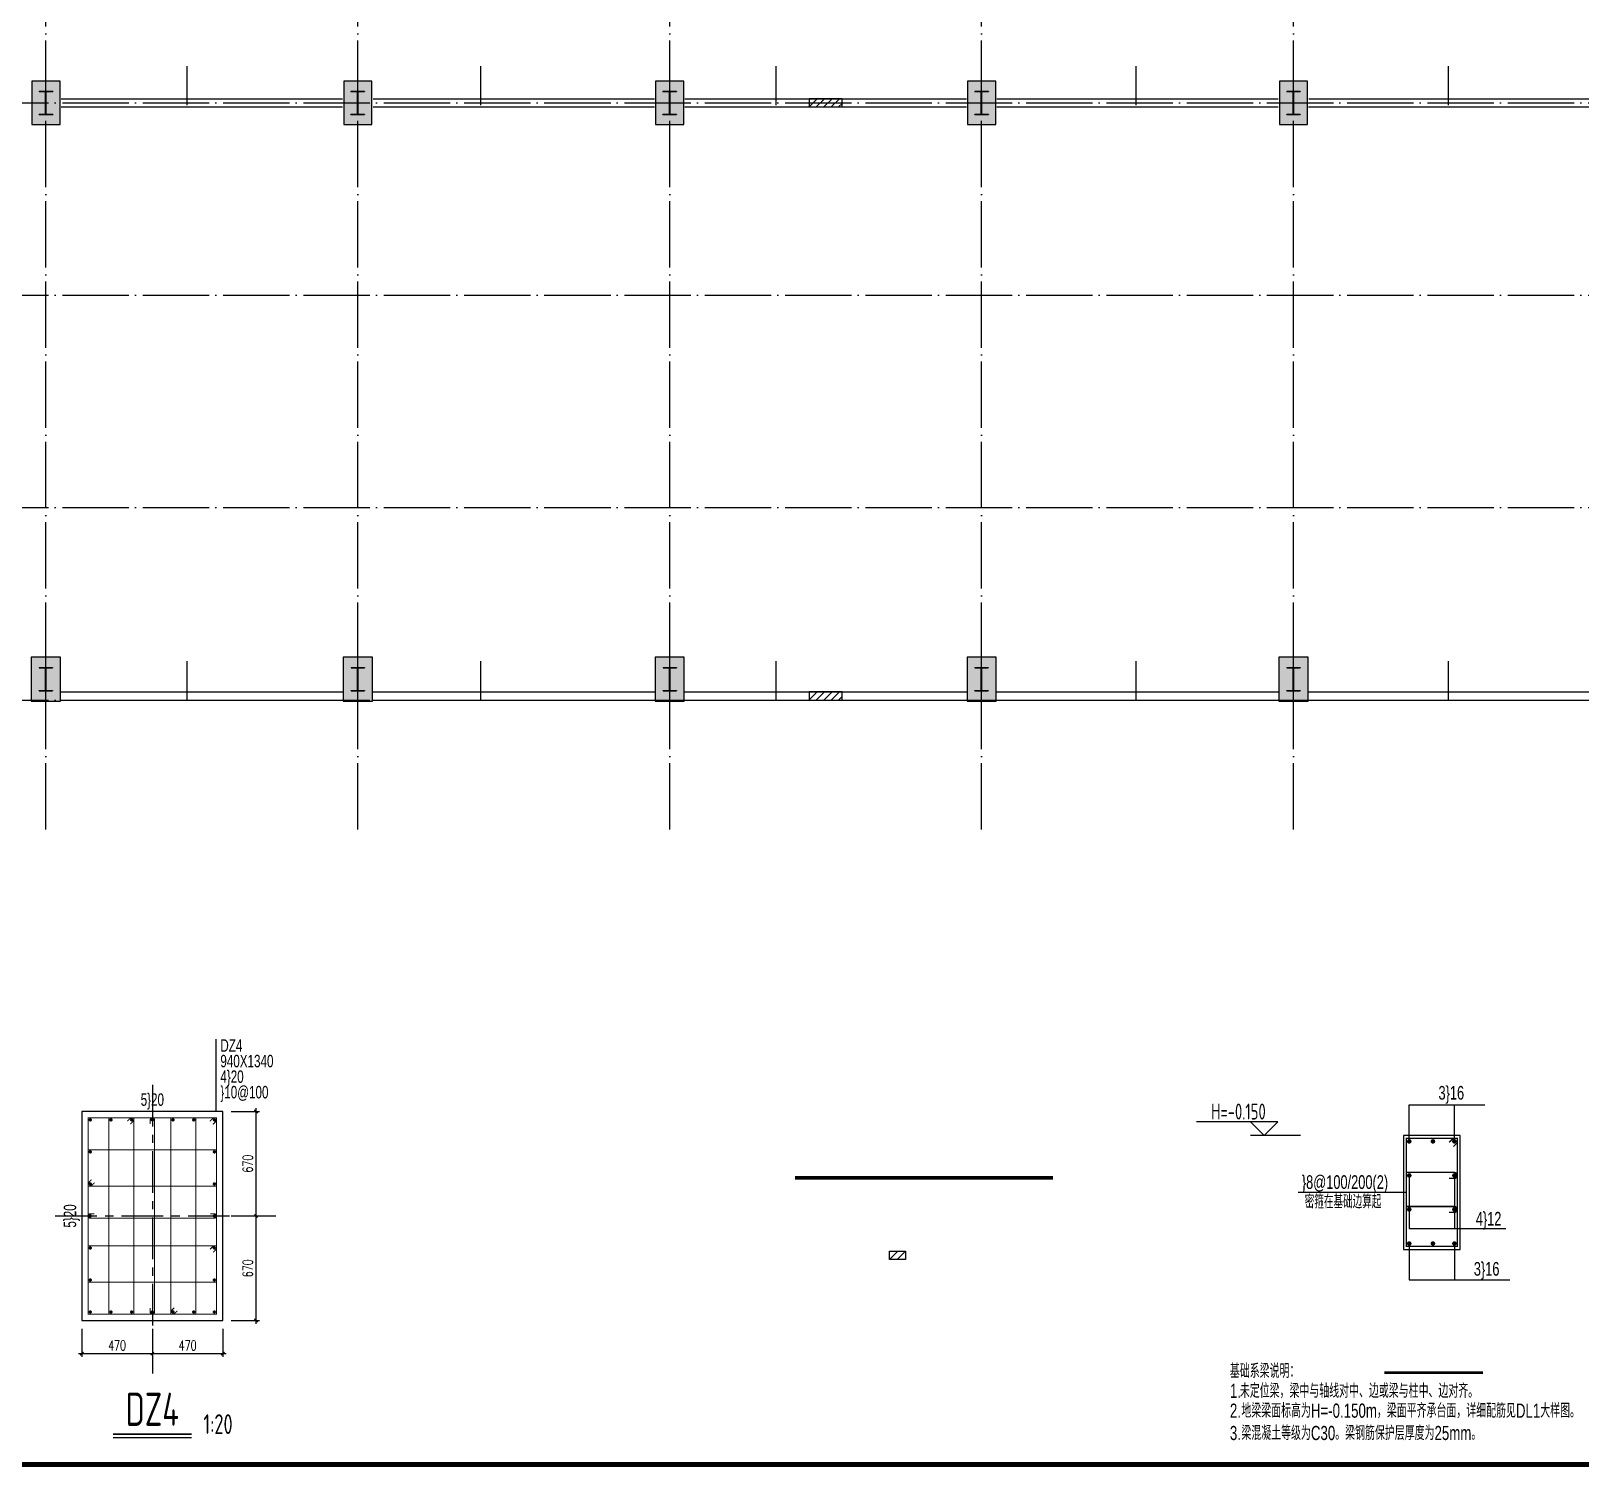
# Model space of a CAD drawing. Extents: x 95752 to 843522, y -411933 to 75567.
# Drawn here: x 326893 to 373577, y -279408 to -236127 of the extents above; entities that cross this region are included whole.
import ezdxf
from ezdxf.enums import TextEntityAlignment as Align

# ---------------------------------------------------------------- set-up
doc = ezdxf.new("R2010")
doc.units = 0
doc.header["$LTSCALE"] = 1000
doc.header["$MEASUREMENT"] = 0
doc.linetypes.add('CENTER', pattern=[2, 1.25, -0.25, 0.25, -0.25])
doc.linetypes.add('DOTE', pattern=[2.42, 2, -0.2, 0.02, -0.2])
for name, color, linetype in [('AXIS_DE', 253, 'CENTER'), ('BEAM_DE', 7, 'Continuous'), ('BEAM_DE_NUM', 7, 'Continuous'), ('BEAM_DE_REIN', 1, 'Continuous'), ('BEAM_DE_TEXT', 7, 'Continuous'), ('C-粗线', 51, 'Continuous'), ('COLU_DE', 7, 'Continuous'), ('COLU_DE_DIM', 3, 'Continuous'), ('COLU_DE_NUM', 7, 'Continuous'), ('COLU_DE_REIND', 1, 'Continuous'), ('COLU_DE_REINL', 1, 'Continuous'), ('COLU_DE_TEXT_JZ', 7, 'Continuous'), ('DIM_SYMB', 3, 'Continuous'), ('DOTE', 1, 'Continuous'), ('PUB_TITLE', 4, 'Continuous'), ('THIN', 7, 'Continuous'), ('公共图层', 7, 'Continuous')]:
    doc.layers.add(name, color=color, linetype=linetype)
doc.styles.add('GS_Rein', font='GS_TXT.shx', dxfattribs={"width": 0.7, "bigfont": 'GS_HZTXT.shx'})
doc.styles.add('TSSD_Dimension', font='txt.shx', dxfattribs={"width": 0.7, "bigfont": 'hzdx.shx'})
doc.styles.add('TSSD_Label', font='tssdeng.shx', dxfattribs={"width": 0.7, "bigfont": 'hztxt.shx'})

# ---------------------------------------------------------------- blocks, each defined once
blk = doc.blocks.new('钢柱模板')
at = {"layer": 'C-粗线', "color": 6}
for p, q in [((-201237, -238633), (-201237, -238645)), ((-201237, -238633), (-200827, -238633)), ((-201237, -238633), (-201237, -238645)), ((-201237, -238633), (-200827, -238633)), ((-201237, -238645), (-200827, -238645)), ((-201237, -238645), (-200827, -238645)), ((-201041, -238653), (-201049, -238645)), ((-201041, -238653), (-201049, -238645)), ((-201041, -239321), (-201041, -238645)), ((-201041, -239321), (-201041, -238645)), ((-201023, -238653), (-201015, -238645)), ((-201023, -239321), (-201023, -238645)), ((-201023, -238653), (-201015, -238645)), ((-201023, -239321), (-201023, -238645)), ((-200827, -238633), (-200827, -238645)), ((-200827, -238633), (-200827, -238645)), ((-191837, -238633), (-191837, -238645)), ((-191837, -238633), (-191427, -238633)), ((-191837, -238633), (-191837, -238645)), ((-191837, -238633), (-191427, -238633)), ((-191837, -238645), (-191427, -238645)), ((-191837, -238645), (-191427, -238645)), ((-191641, -238653), (-191649, -238645)), ((-191641, -238653), (-191649, -238645)), ((-191641, -239321), (-191641, -238645)), ((-191641, -239321), (-191641, -238645)), ((-191623, -238653), (-191615, -238645)), ((-191623, -239321), (-191623, -238645)), ((-191623, -238653), (-191615, -238645)), ((-191623, -239321), (-191623, -238645)), ((-191427, -238633), (-191427, -238645)), ((-191427, -238633), (-191427, -238645)), ((-182437, -238633), (-182437, -238645)), ((-182437, -238633), (-182027, -238633)), ((-182437, -238633), (-182437, -238645)), ((-182437, -238633), (-182027, -238633)), ((-182437, -238645), (-182027, -238645)), ((-182437, -238645), (-182027, -238645)), ((-182241, -238653), (-182249, -238645)), ((-182241, -238653), (-182249, -238645)), ((-182241, -239321), (-182241, -238645)), ((-182241, -239321), (-182241, -238645)), ((-182223, -238653), (-182215, -238645)), ((-182223, -239321), (-182223, -238645)), ((-182223, -238653), (-182215, -238645)), ((-182223, -239321), (-182223, -238645)), ((-182027, -238633), (-182027, -238645)), ((-182027, -238633), (-182027, -238645)), ((-173037, -238633), (-173037, -238645)), ((-173037, -238633), (-172627, -238633)), ((-173037, -238633), (-173037, -238645)), ((-173037, -238633), (-172627, -238633)), ((-173037, -238645), (-172627, -238645)), ((-173037, -238645), (-172627, -238645)), ((-172841, -238653), (-172849, -238645)), ((-172841, -238653), (-172849, -238645)), ((-172841, -239321), (-172841, -238645)), ((-172841, -239321), (-172841, -238645)), ((-172823, -238653), (-172815, -238645)), ((-172823, -239321), (-172823, -238645)), ((-172823, -238653), (-172815, -238645)), ((-172823, -239321), (-172823, -238645)), ((-172627, -238633), (-172627, -238645)), ((-172627, -238633), (-172627, -238645)), ((-163637, -238633), (-163637, -238645)), ((-163637, -238633), (-163227, -238633)), ((-163637, -238633), (-163637, -238645)), ((-163637, -238633), (-163227, -238633)), ((-163637, -238645), (-163227, -238645)), ((-163637, -238645), (-163227, -238645)), ((-163441, -238653), (-163449, -238645)), ((-163441, -238653), (-163449, -238645)), ((-163441, -239321), (-163441, -238645)), ((-163441, -239321), (-163441, -238645)), ((-163423, -238653), (-163415, -238645)), ((-163423, -239321), (-163423, -238645)), ((-163423, -238653), (-163415, -238645)), ((-163423, -239321), (-163423, -238645)), ((-163227, -238633), (-163227, -238645)), ((-163227, -238633), (-163227, -238645)), ((-201237, -239333), (-201237, -239321)), ((-201237, -239321), (-200827, -239321)), ((-201237, -239333), (-201237, -239321)), ((-201237, -239321), (-200827, -239321)), ((-201237, -239333), (-200827, -239333)), ((-201237, -239333), (-200827, -239333)), ((-201041, -239313), (-201049, -239321)), ((-201041, -239313), (-201049, -239321)), ((-201023, -239313), (-201015, -239321)), ((-201023, -239313), (-201015, -239321)), ((-200827, -239321), (-200827, -239333)), ((-200827, -239321), (-200827, -239333)), ((-191837, -239333), (-191837, -239321)), ((-191837, -239321), (-191427, -239321)), ((-191837, -239333), (-191837, -239321)), ((-191837, -239321), (-191427, -239321)), ((-191837, -239333), (-191427, -239333)), ((-191837, -239333), (-191427, -239333)), ((-191641, -239313), (-191649, -239321)), ((-191641, -239313), (-191649, -239321)), ((-191623, -239313), (-191615, -239321)), ((-191623, -239313), (-191615, -239321)), ((-191427, -239321), (-191427, -239333)), ((-191427, -239321), (-191427, -239333)), ((-182437, -239333), (-182437, -239321)), ((-182437, -239321), (-182027, -239321)), ((-182437, -239333), (-182437, -239321)), ((-182437, -239321), (-182027, -239321)), ((-182437, -239333), (-182027, -239333)), ((-182437, -239333), (-182027, -239333)), ((-182241, -239313), (-182249, -239321)), ((-182241, -239313), (-182249, -239321)), ((-182223, -239313), (-182215, -239321)), ((-182223, -239313), (-182215, -239321)), ((-182027, -239321), (-182027, -239333)), ((-182027, -239321), (-182027, -239333)), ((-173037, -239333), (-173037, -239321)), ((-173037, -239321), (-172627, -239321)), ((-173037, -239333), (-173037, -239321)), ((-173037, -239321), (-172627, -239321)), ((-173037, -239333), (-172627, -239333)), ((-173037, -239333), (-172627, -239333)), ((-172841, -239313), (-172849, -239321)), ((-172841, -239313), (-172849, -239321)), ((-172823, -239313), (-172815, -239321)), ((-172823, -239313), (-172815, -239321)), ((-172627, -239321), (-172627, -239333)), ((-172627, -239321), (-172627, -239333)), ((-163637, -239333), (-163637, -239321)), ((-163637, -239321), (-163227, -239321)), ((-163637, -239333), (-163637, -239321)), ((-163637, -239321), (-163227, -239321)), ((-163637, -239333), (-163227, -239333)), ((-163637, -239333), (-163227, -239333)), ((-163441, -239313), (-163449, -239321)), ((-163441, -239313), (-163449, -239321)), ((-163423, -239313), (-163415, -239321)), ((-163423, -239313), (-163415, -239321)), ((-163227, -239321), (-163227, -239333)), ((-163227, -239321), (-163227, -239333)), ((-201232, -256003), (-201232, -256015)), ((-201232, -256003), (-200832, -256003)), ((-201232, -256003), (-201232, -256015)), ((-201232, -256003), (-200832, -256003)), ((-201232, -256015), (-200832, -256015)), ((-201232, -256015), (-200832, -256015)), ((-201041, -256023), (-201049, -256015)), ((-201041, -256023), (-201049, -256015)), ((-201041, -256691), (-201041, -256015)), ((-201041, -256691), (-201041, -256015)), ((-201023, -256023), (-201015, -256015)), ((-201023, -256691), (-201023, -256015)), ((-201023, -256023), (-201015, -256015)), ((-201023, -256691), (-201023, -256015)), ((-200832, -256003), (-200832, -256015)), ((-200832, -256003), (-200832, -256015)), ((-191832, -256003), (-191832, -256015)), ((-191832, -256003), (-191432, -256003)), ((-191832, -256003), (-191832, -256015)), ((-191832, -256003), (-191432, -256003)), ((-191832, -256015), (-191432, -256015)), ((-191832, -256015), (-191432, -256015)), ((-191641, -256023), (-191649, -256015)), ((-191641, -256023), (-191649, -256015)), ((-191641, -256691), (-191641, -256015)), ((-191641, -256691), (-191641, -256015)), ((-191623, -256023), (-191615, -256015)), ((-191623, -256691), (-191623, -256015)), ((-191623, -256023), (-191615, -256015)), ((-191623, -256691), (-191623, -256015)), ((-191432, -256003), (-191432, -256015)), ((-191432, -256003), (-191432, -256015)), ((-182432, -256003), (-182432, -256015)), ((-182432, -256003), (-182032, -256003)), ((-182432, -256003), (-182432, -256015)), ((-182432, -256003), (-182032, -256003)), ((-182432, -256015), (-182032, -256015)), ((-182432, -256015), (-182032, -256015)), ((-182241, -256023), (-182249, -256015)), ((-182241, -256023), (-182249, -256015)), ((-182241, -256691), (-182241, -256015)), ((-182241, -256691), (-182241, -256015)), ((-182223, -256023), (-182215, -256015)), ((-182223, -256691), (-182223, -256015)), ((-182223, -256023), (-182215, -256015)), ((-182223, -256691), (-182223, -256015)), ((-182032, -256003), (-182032, -256015)), ((-182032, -256003), (-182032, -256015)), ((-173032, -256003), (-173032, -256015)), ((-173032, -256003), (-172632, -256003)), ((-173032, -256003), (-173032, -256015)), ((-173032, -256003), (-172632, -256003)), ((-173032, -256015), (-172632, -256015)), ((-173032, -256015), (-172632, -256015)), ((-172841, -256023), (-172849, -256015)), ((-172841, -256023), (-172849, -256015)), ((-172841, -256691), (-172841, -256015)), ((-172841, -256691), (-172841, -256015)), ((-172823, -256023), (-172815, -256015)), ((-172823, -256691), (-172823, -256015)), ((-172823, -256023), (-172815, -256015)), ((-172823, -256691), (-172823, -256015)), ((-172632, -256003), (-172632, -256015)), ((-172632, -256003), (-172632, -256015)), ((-163632, -256003), (-163632, -256015)), ((-163632, -256003), (-163232, -256003)), ((-163632, -256003), (-163632, -256015)), ((-163632, -256003), (-163232, -256003)), ((-163632, -256015), (-163232, -256015)), ((-163632, -256015), (-163232, -256015)), ((-163441, -256023), (-163449, -256015)), ((-163441, -256023), (-163449, -256015)), ((-163441, -256691), (-163441, -256015)), ((-163441, -256691), (-163441, -256015)), ((-163423, -256023), (-163415, -256015)), ((-163423, -256691), (-163423, -256015)), ((-163423, -256023), (-163415, -256015)), ((-163423, -256691), (-163423, -256015)), ((-163232, -256003), (-163232, -256015)), ((-163232, -256003), (-163232, -256015)), ((-201232, -256703), (-201232, -256691)), ((-201232, -256691), (-200832, -256691)), ((-201232, -256703), (-201232, -256691)), ((-201232, -256691), (-200832, -256691)), ((-201232, -256703), (-200832, -256703)), ((-201232, -256703), (-200832, -256703)), ((-201041, -256683), (-201049, -256691)), ((-201041, -256683), (-201049, -256691)), ((-201023, -256683), (-201015, -256691)), ((-201023, -256683), (-201015, -256691)), ((-200832, -256691), (-200832, -256703)), ((-200832, -256691), (-200832, -256703)), ((-191832, -256703), (-191832, -256691)), ((-191832, -256691), (-191432, -256691)), ((-191832, -256703), (-191832, -256691)), ((-191832, -256691), (-191432, -256691)), ((-191832, -256703), (-191432, -256703)), ((-191832, -256703), (-191432, -256703)), ((-191641, -256683), (-191649, -256691)), ((-191641, -256683), (-191649, -256691)), ((-191623, -256683), (-191615, -256691)), ((-191623, -256683), (-191615, -256691)), ((-191432, -256691), (-191432, -256703)), ((-191432, -256691), (-191432, -256703)), ((-182432, -256703), (-182432, -256691)), ((-182432, -256691), (-182032, -256691)), ((-182432, -256703), (-182432, -256691)), ((-182432, -256691), (-182032, -256691)), ((-182432, -256703), (-182032, -256703)), ((-182432, -256703), (-182032, -256703)), ((-182241, -256683), (-182249, -256691)), ((-182241, -256683), (-182249, -256691)), ((-182223, -256683), (-182215, -256691)), ((-182223, -256683), (-182215, -256691)), ((-182032, -256691), (-182032, -256703)), ((-182032, -256691), (-182032, -256703)), ((-173032, -256703), (-173032, -256691)), ((-173032, -256691), (-172632, -256691)), ((-173032, -256703), (-173032, -256691)), ((-173032, -256691), (-172632, -256691)), ((-173032, -256703), (-172632, -256703)), ((-173032, -256703), (-172632, -256703)), ((-172841, -256683), (-172849, -256691)), ((-172841, -256683), (-172849, -256691)), ((-172823, -256683), (-172815, -256691)), ((-172823, -256683), (-172815, -256691)), ((-172632, -256691), (-172632, -256703)), ((-172632, -256691), (-172632, -256703)), ((-163632, -256703), (-163632, -256691)), ((-163632, -256691), (-163232, -256691)), ((-163632, -256703), (-163632, -256691)), ((-163632, -256691), (-163232, -256691)), ((-163632, -256703), (-163232, -256703)), ((-163632, -256703), (-163232, -256703)), ((-163441, -256683), (-163449, -256691)), ((-163441, -256683), (-163449, -256691)), ((-163423, -256683), (-163415, -256691)), ((-163423, -256683), (-163415, -256691)), ((-163232, -256691), (-163232, -256703)), ((-163232, -256691), (-163232, -256703))]:
    blk.add_line(p, q, dxfattribs=at)
blk = doc.blocks.new('zw-02')
at = {"layer": 'DOTE', "linetype": 'DOTE'}
for p, q in [((327343, 4846), (327343, 63646)), ((336743, 4846), (336743, 63646)), ((346143, 4846), (346143, 63646)), ((355543, 4846), (355543, 63646)), ((364943, 4846), (364943, 63646)), ((303643, 26746), (407443, 26746)), ((303643, 20946), (407443, 20946)), ((303643, 14546), (407443, 14546)), ((303643, 8746), (407443, 8746))]:
    blk.add_line(p, q, dxfattribs=at)
blk = doc.blocks.new('短柱模板')
h = blk.add_hatch()
h.set_pattern_fill('钢筋混凝土', color=251, scale=80, style=0)
h.set_pattern_definition([(45, (154206.84, 0), (-141.42136, 141.42136), []), (50, (154206.84, 0), (573.80815, -50.2017), [60, -660]), (355, (154206.84, 0), (-111.0011, 601.7537), [48, -528]), (100.4514, (154254.66, -4.2), (462.8075, 551.5516), [50.99215, -560.9137]), (46.1842, (154206.84, 160), (853.7928, -132.4152), [90, -990]), (96.6356, (154278, 149), (747.7302, 779.2943), [76.4882, -841.3704]), (351.1842, (154206.8, 160), (747.7296, 779.2949), [72, -792]), (21, (154286.84, 120), (477.52564, -322.0951), [60, -660]), (326, (154286.84, 120), (194.6523, 580.12), [48, -528]), (71.4514, (154326.63, 93.16), (672.1781, 258.0244), [50.99215, -560.9137]), (37.5, (154206.84, 0), (9.72788, 266.31508), [0, -521.6, 0, -536, 0, -530]), (7.5, (154206.84, 0), (210.45563, 315.52937), [0, -305.6, 0, -509.6, 0, -202]), (327.5, (154028.44, 0), (427.05795, -18.0439), [0, -200, 0, -624, 0, -828]), (317.5, (153948.44, 0), (466.54894, 80.084), [0, -260, 0, -414.4, 0, -588])])
h.paths.add_polyline_path([(383318, -238948), (384168, -238948), (384168, -237638), (383318, -237638)])
h.paths.add_polyline_path([(383318, -220948), (384168, -220948), (384168, -219638), (383318, -219638)])
h.paths.add_polyline_path([(383303, -203588), (384183, -203588), (384183, -202258), (383303, -202258)])
h.paths.add_polyline_path([(383303, -256328), (384183, -256328), (384183, -254998), (383303, -254998)])
h.paths.add_polyline_path([(373918, -238948), (374768, -238948), (374768, -237638), (373918, -237638)])
h.paths.add_polyline_path([(373918, -220948), (374768, -220948), (374768, -219638), (373918, -219638)])
h.paths.add_polyline_path([(373903, -203588), (374783, -203588), (374783, -202258), (373903, -202258)])
h.paths.add_polyline_path([(373903, -256328), (374783, -256328), (374783, -254998), (373903, -254998)])
h.paths.add_polyline_path([(364518, -238948), (365368, -238948), (365368, -237638), (364518, -237638)])
h.paths.add_polyline_path([(364518, -220948), (365368, -220948), (365368, -219638), (364518, -219638)])
h.paths.add_polyline_path([(364503, -203588), (365383, -203588), (365383, -202258), (364503, -202258)])
h.paths.add_polyline_path([(364503, -256328), (365383, -256328), (365383, -254998), (364503, -254998)])
h.paths.add_polyline_path([(355118, -238948), (355968, -238948), (355968, -237638), (355118, -237638)])
h.paths.add_polyline_path([(355118, -220948), (355968, -220948), (355968, -219638), (355118, -219638)])
h.paths.add_polyline_path([(355103, -203588), (355983, -203588), (355983, -202258), (355103, -202258)])
h.paths.add_polyline_path([(355103, -256328), (355983, -256328), (355983, -254998), (355103, -254998)])
h.paths.add_polyline_path([(345718, -238948), (346568, -238948), (346568, -237638), (345718, -237638)])
h.paths.add_polyline_path([(345718, -220948), (346568, -220948), (346568, -219638), (345718, -219638)])
h.paths.add_polyline_path([(345703, -203588), (346583, -203588), (346583, -202258), (345703, -202258)])
h.paths.add_polyline_path([(345703, -256328), (346583, -256328), (346583, -254998), (345703, -254998)])
h.paths.add_polyline_path([(336318, -238948), (337168, -238948), (337168, -237638), (336318, -237638)])
h.paths.add_polyline_path([(336318, -220948), (337168, -220948), (337168, -219638), (336318, -219638)])
h.paths.add_polyline_path([(336303, -203588), (337183, -203588), (337183, -202258), (336303, -202258)])
h.paths.add_polyline_path([(336303, -256328), (337183, -256328), (337183, -254998), (336303, -254998)])
h.paths.add_polyline_path([(326918, -238948), (327768, -238948), (327768, -237638), (326918, -237638)])
h.paths.add_polyline_path([(326918, -220948), (327768, -220948), (327768, -219638), (326918, -219638)])
h.paths.add_polyline_path([(326903, -203588), (327783, -203588), (327783, -202258), (326903, -202258)])
h.paths.add_polyline_path([(326903, -256328), (327783, -256328), (327783, -254998), (326903, -254998)])
h.paths.add_polyline_path([(317518, -238948), (318368, -238948), (318368, -237638), (317518, -237638)])
h.paths.add_polyline_path([(317518, -220948), (318368, -220948), (318368, -219638), (317518, -219638)])
h.paths.add_polyline_path([(317503, -203588), (318383, -203588), (318383, -202258), (317503, -202258)])
h.paths.add_polyline_path([(317503, -256328), (318383, -256328), (318383, -254998), (317503, -254998)])
h.paths.add_polyline_path([(308543, -203543), (309393, -203543), (309393, -202293), (308543, -202293)])
h.paths.add_polyline_path([(401693, -203543), (402543, -203543), (402543, -202293), (401693, -202293)])
h.paths.add_polyline_path([(392703, -203588), (393583, -203588), (393583, -202258), (392703, -202258)])
h.paths.add_polyline_path([(401693, -256293), (402543, -256293), (402543, -255043), (401693, -255043)])
h.paths.add_polyline_path([(308543, -256293), (309393, -256293), (309393, -255043), (308543, -255043)])
h.paths.add_polyline_path([(392703, -256328), (393583, -256328), (393583, -254998), (392703, -254998)])
h.paths.add_polyline_path([(401693, -238908), (402543, -238908), (402543, -237678), (401693, -237678)])
h.paths.add_polyline_path([(308543, -238908), (309393, -238908), (309393, -237678), (308543, -237678)])
h.paths.add_polyline_path([(392718, -238948), (393568, -238948), (393568, -237638), (392718, -237638)])
h.paths.add_polyline_path([(401693, -220908), (402543, -220908), (402543, -219678), (401693, -219678)])
h.paths.add_polyline_path([(308543, -220908), (309393, -220908), (309393, -219678), (308543, -219678)])
h.paths.add_polyline_path([(392718, -220948), (393568, -220948), (393568, -219638), (392718, -219638)])
at = {"color": 2}
for points in [[(326918, -238948), (327768, -238948), (327768, -237638), (326918, -237638)], [(336318, -238948), (337168, -238948), (337168, -237638), (336318, -237638)], [(345718, -238948), (346568, -238948), (346568, -237638), (345718, -237638)], [(355118, -238948), (355968, -238948), (355968, -237638), (355118, -237638)], [(364518, -238948), (365368, -238948), (365368, -237638), (364518, -237638)], [(326903, -256328), (327783, -256328), (327783, -254998), (326903, -254998)], [(336303, -256328), (337183, -256328), (337183, -254998), (336303, -254998)], [(345703, -256328), (346583, -256328), (346583, -254998), (345703, -254998)], [(355103, -256328), (355983, -256328), (355983, -254998), (355103, -254998)], [(364503, -256328), (365383, -256328), (365383, -254998), (364503, -254998)]]:
    blk.add_lwpolyline(points, close=True, dxfattribs=at)
blk = doc.blocks.new('_ArchTick')
at = {"color": 0, "linetype": 'ByBlock', "const_width": 0.4}
blk.add_lwpolyline([(-0.5, -0.5), (0.5, 0.5)], dxfattribs=at)
blk = doc.blocks.new('地梁模板')
at = {"color": 4}
for p, q in [((327803, -238168), (336283, -238168)), ((327803, -238418), (336283, -238418)), ((337203, -238168), (345683, -238168)), ((337203, -238418), (345683, -238418)), ((346603, -238168), (355083, -238168)), ((346603, -238418), (355083, -238418)), ((356003, -238168), (364483, -238168)), ((356003, -238418), (364483, -238418)), ((365396, -238418), (373883, -238418)), ((365403, -238168), (373883, -238168)), ((327803, -256043), (336283, -256043)), ((327803, -256293), (336283, -256293)), ((337203, -256043), (345683, -256043)), ((337203, -256293), (345683, -256293)), ((346603, -256043), (355083, -256043)), ((346603, -256293), (355083, -256293)), ((356003, -256043), (364483, -256043)), ((356003, -256293), (364483, -256293)), ((365396, -256293), (373883, -256293)), ((365403, -256043), (373883, -256043))]:
    blk.add_line(p, q, dxfattribs=at)
blk = doc.blocks.new('_reinbk')
blk.add_line((0, 0), (0, 0))
blk = doc.blocks.new('dl1')
at = {"layer": 'BEAM_DE'}
for p, q in [((1121708, -135340), (1118896, -135340)), ((1118896, -135340), (1118896, -140965)), ((1121708, -140965), (1121708, -135340)), ((1118896, -140965), (1121708, -140965))]:
    blk.add_line(p, q, dxfattribs=at)
at = {"layer": 'BEAM_DE_REIN', "const_width": 67.5}
for points in [[(1121562, -135486), (1121562, -140818), (1119042, -140818), (1119042, -135486), (1121562, -135486)], [(1121164, -135677), (1121355, -135486)], [(1121562, -135693), (1121371, -135884)]]:
    blk.add_lwpolyline(points, dxfattribs=at)
at = {"layer": 'BEAM_DE_REIN', "const_width": 112}
for points in [[(1119132, -135632, 1), (1119245, -135632, 1)], [(1120301, -135632, 1), (1120413, -135632, 1)], [(1121360, -135632, 1), (1121472, -135632, 1)], [(1119132, -137312, 1), (1119245, -137312, 1)], [(1121360, -137312, 1), (1121472, -137312, 1)], [(1119132, -138992, 1), (1119245, -138992, 1)], [(1121360, -138992, 1), (1121472, -138992, 1)], [(1119132, -140672, 1), (1119245, -140672, 1)], [(1120301, -140672, 1), (1120413, -140672, 1)], [(1121360, -140672, 1), (1121472, -140672, 1)]]:
    blk.add_lwpolyline(points, format="xyb", close=True, dxfattribs=at)
at = {"layer": 'BEAM_DE_REIN', "const_width": 67.5}
for points in [[(1119042, -137436), (1119042, -137166), (1121416, -137166, -1), (1121416, -137458), (1121146, -137458)], [(1119042, -139116), (1119042, -138846), (1121416, -138846, -1), (1121416, -139138), (1121146, -139138)]]:
    blk.add_lwpolyline(points, format="xyb", dxfattribs=at)
at = {"layer": 'BEAM_DE_TEXT'}
for p, q in [((1119188, -135632), (1119188, -133832)), ((1119188, -133832), (1122912, -133832)), ((1121416, -135632), (1121416, -133832)), ((1119188, -137256), (1119188, -139927)), ((1121416, -137312), (1121416, -139927)), ((1119188, -139927), (1123962, -139927)), ((1119188, -140672), (1119188, -142472)), ((1121416, -140672), (1121416, -142472)), ((1119188, -142472), (1124145, -142472))]:
    blk.add_line(p, q, dxfattribs=at)
blk.add_lwpolyline([(1119042, -138152), (1113712, -138152)], dxfattribs=at)
at = {"layer": 'DIM_SYMB', "lineweight": -3, "const_width": 140}
blk.add_lwpolyline([(1117956, -147047), (1122825, -147047)], dxfattribs=at)
at = {"layer": 'THIN'}
for p, q in [((1112702, -134665), (1108682, -134665)), ((1112027, -135340), (1111352, -134665)), ((1112027, -135340), (1112702, -134665)), ((1113827, -135340), (1111352, -135340))]:
    blk.add_line(p, q, dxfattribs=at)
at = {"layer": 'BEAM_DE_TEXT', "xscale": 225, "yscale": 225, "zscale": 225}
for p, rotation in [((1120302, -137166), 90), ((1120302, -138846), 270)]:
    blk.add_blockref('_reinbk', p, dxfattribs=dict(at, rotation=rotation))
blk.add_blockref('_reinbk', (1119042, -138152), dxfattribs=at)
at = {"layer": 'BEAM_DE_NUM', "style": 'GS_Rein', "width": 0.7}
for s, p in [('3}16', (1121896, -133570)), ('}8@100/200(2)', (1118146, -137978)), ('密箍在基础边算起', (1117810, -138939)), ('4}12', (1123736, -139786)), ('3}16', (1123640, -142260))]:
    blk.add_text(s, height=675, dxfattribs=at).set_placement(p, align=Align.RIGHT)
at = {"layer": 'THIN', "style": 'TSSD_Label', "width": 0.7}
blk.add_text('H=-0.150', height=787.5, dxfattribs=at).set_placement((1112106, -134552), align=Align.RIGHT)
blk = doc.blocks.new('sn221')
at = {"layer": '公共图层', "lineweight": -3, "style": 'GS_Rein', "width": 0.7}
for s, p in [('基础系梁说明：', (-248889, -474515)), ('未定位梁，梁中与轴线对中、边或梁与柱中、边对齐。', (-248070, -476151)), ('1.', (-248889, -476151)), ('2.', (-248889, -477788)), ('地梁梁面标高为H=-0.150m，梁面平齐承台面，详细配筋见DL1大样图。', (-247944, -477788)), ('3.', (-248889, -479630)), ('梁混凝土等级为C30。梁钢筋保护层厚度为25mm。', (-247944, -479630))]:
    blk.add_text(s, height=1169, dxfattribs=at).set_placement(p)

msp = doc.modelspace()

# ---------------------------------------------------------------- hatches: boundary and pattern name
h = msp.add_hatch()
h.set_pattern_fill('ANSI31', color=256, scale=100, style=0)
h.set_pattern_definition([(45, (-432386.19, -341109), (-112.2532, 112.2532), [])])
h.paths.add_polyline_path([(350342.8, -238417.6), (351342.8, -238417.6), (351342.8, -238167.6), (350342.8, -238167.6)])
h = msp.add_hatch()
h.set_pattern_fill('ANSI31', color=256, scale=100, style=0)
h.set_pattern_definition([(45, (-432386.19, -358984), (-112.2532, 112.2532), [])])
h.paths.add_polyline_path([(350342.8, -256292.6), (351342.8, -256292.6), (351342.8, -256042.6), (350342.8, -256042.6)])
h = msp.add_hatch()
h.set_pattern_fill('ANSI31', color=256, scale=100, style=0)
h.set_pattern_definition([(45, (-225852.68, -169951.27), (-112.2532, 112.2532), [])])
h.paths.add_polyline_path([(352767.8, -272903.3), (353249.5, -272903.3), (353249.5, -273154.5), (352767.8, -273154.5)])

# ---------------------------------------------------------------- linework, layer by layer
at = {"color": 2}
for p, q in [((331586.5, -237190), (331586.5, -238366.5)), ((340438.6, -237190), (340438.6, -238366.5)), ((349339.4, -237190), (349339.4, -238366.5)), ((360186.3, -237190), (360186.3, -238366.5)), ((369598.2, -237190), (369598.2, -238366.5)), ((331586.5, -255125.1), (331586.5, -256301.7)), ((340438.6, -255125.1), (340438.6, -256301.7)), ((349339.4, -255125.1), (349339.4, -256301.7)), ((360186.3, -255125.1), (360186.3, -256301.7)), ((369598.2, -255125.1), (369598.2, -256301.7))]:
    msp.add_line(p, q, dxfattribs=at)
for points in [[(350342.8, -238417.6), (351342.8, -238417.6), (351342.8, -238167.6), (350342.8, -238167.6)], [(350342.8, -256292.6), (351342.8, -256292.6), (351342.8, -256042.6), (350342.8, -256042.6)], [(352767.8, -272903.3), (353249.5, -272903.3), (353249.5, -273154.5), (352767.8, -273154.5)]]:
    msp.add_lwpolyline(points, close=True)
at = {"layer": 'AXIS_DE'}
for p, q in [((330550.1, -267891.4), (330550.1, -276591.4)), ((327625.1, -271841.4), (334275.1, -271841.4))]:
    msp.add_line(p, q, dxfattribs=at)
at = {"layer": 'COLU_DE'}
msp.add_lwpolyline([(332675.1, -268691.4), (328425.1, -268691.4), (328425.1, -274991.4), (332675.1, -274991.4)], close=True, dxfattribs=at)
at = {"layer": 'COLU_DE_DIM'}
for p, q in [((332925.1, -268691.4), (333775.1, -268691.4)), ((333675.1, -271941.4), (333675.1, -268591.4)), ((332925.1, -271841.4), (333775.1, -271841.4)), ((332925.1, -271841.4), (333775.1, -271841.4)), ((333675.1, -275091.4), (333675.1, -271741.4)), ((328425.1, -275241.4), (328425.1, -276091.4)), ((330550.1, -275241.4), (330550.1, -276091.4)), ((330550.1, -275241.4), (330550.1, -276091.4)), ((332675.1, -275241.4), (332675.1, -276091.4)), ((332925.1, -274991.4), (333775.1, -274991.4)), ((328325.1, -275991.4), (330650.1, -275991.4)), ((330450.1, -275991.4), (332775.1, -275991.4))]:
    msp.add_line(p, q, dxfattribs=at)
at = {"layer": 'COLU_DE_NUM'}
msp.add_line((329365.5, -278515.1), (331734.7, -278515.1), dxfattribs=at)
at = {"layer": 'COLU_DE_NUM', "const_width": 50}
msp.add_lwpolyline([(329365.5, -278415.1), (331734.7, -278415.1)], dxfattribs=at)
at = {"layer": 'COLU_DE_REIND', "const_width": 50}
for points in [[(328655.1, -268946.4, 1), (328705.1, -268946.4, 1)], [(329278.4, -268946.4, 1), (329328.4, -268946.4, 1)], [(329901.8, -268946.4, 1), (329951.8, -268946.4, 1)], [(330525.1, -268946.4, 1), (330575.1, -268946.4, 1)], [(331148.4, -268946.4, 1), (331198.4, -268946.4, 1)], [(331771.8, -268946.4, 1), (331821.8, -268946.4, 1)], [(332395.1, -268946.4, 1), (332445.1, -268946.4, 1)], [(328655.1, -269911.4, 1), (328705.1, -269911.4, 1)], [(332395.1, -269911.4, 1), (332445.1, -269911.4, 1)], [(328655.1, -270876.4, 1), (328705.1, -270876.4, 1)], [(332395.1, -270876.4, 1), (332445.1, -270876.4, 1)], [(328655.1, -271841.4, 1), (328705.1, -271841.4, 1)], [(332395.1, -271841.4, 1), (332445.1, -271841.4, 1)], [(328655.1, -272806.4, 1), (328705.1, -272806.4, 1)], [(332395.1, -272806.4, 1), (332445.1, -272806.4, 1)], [(328655.1, -273771.4, 1), (328705.1, -273771.4, 1)], [(332395.1, -273771.4, 1), (332445.1, -273771.4, 1)], [(328655.1, -274736.4, 1), (328705.1, -274736.4, 1)], [(329278.4, -274736.4, 1), (329328.4, -274736.4, 1)], [(329901.8, -274736.4, 1), (329951.8, -274736.4, 1)], [(330525.1, -274736.4, 1), (330575.1, -274736.4, 1)], [(331148.4, -274736.4, 1), (331198.4, -274736.4, 1)], [(331771.8, -274736.4, 1), (331821.8, -274736.4, 1)], [(332395.1, -274736.4, 1), (332445.1, -274736.4, 1)]]:
    msp.add_lwpolyline(points, format="xyb", close=True, dxfattribs=at)
at = {"layer": 'COLU_DE_REINL', "const_width": 30}
for points in [[(332375.7, -269082.7), (332485.1, -268973.3), (332485.1, -268881.4), (328615.1, -268881.4), (328615.1, -274801.4), (332485.1, -274801.4), (332485.1, -268881.4), (332393.2, -268881.4), (332283.8, -268990.8)], [(329887.9, -269077.2), (329991.8, -268973.3), (329991.8, -268881.4), (329238.4, -268881.4), (329238.4, -274801.4), (329991.8, -274801.4), (329991.8, -268881.4), (329899.8, -268881.4), (329795.9, -268985.3)], [(331212.3, -274605.6), (331108.4, -274709.5), (331108.4, -274801.4), (331861.8, -274801.4), (331861.8, -268881.4), (331108.4, -268881.4), (331108.4, -274801.4), (331200.4, -274801.4), (331304.2, -274697.5)], [(328719, -270745.6), (328615.1, -270849.5), (328615.1, -270941.4), (332485.1, -270941.4), (332485.1, -269846.4), (328615.1, -269846.4), (328615.1, -270941.4), (328707, -270941.4), (328810.9, -270837.5)], [(332381.2, -272937.2), (332485.1, -272833.3), (332485.1, -272741.4), (328615.1, -272741.4), (328615.1, -273836.4), (332485.1, -273836.4), (332485.1, -272741.4), (332393.2, -272741.4), (332289.3, -272845.3)]]:
    msp.add_lwpolyline(points, dxfattribs=at)
for points in [[(330485.1, -269066.4), (330485.1, -268946.4, -1), (330615.1, -268946.4), (330615.1, -274736.4, -1), (330485.1, -274736.4), (330485.1, -274616.4)], [(332300.1, -271776.4), (332420.1, -271776.4, -1), (332420.1, -271906.4), (328680.1, -271906.4, -1), (328680.1, -271776.4), (328800.1, -271776.4)]]:
    msp.add_lwpolyline(points, format="xyb", dxfattribs=at)
at = {"layer": 'COLU_DE_TEXT_JZ'}
msp.add_line((332475.1, -268691.4), (332475.1, -266516.4), dxfattribs=at)
at = {"layer": 'DIM_SYMB', "const_width": 105}
msp.add_lwpolyline([(349920.3, -270690.7), (357693.8, -270690.7)], dxfattribs=at)
at = {"layer": 'PUB_TITLE', "const_width": 150}
msp.add_lwpolyline([(291672.7, -279333), (444072.7, -279333), (444072.7, -193233), (291672.7, -193233)], close=True, dxfattribs=at)

# ---------------------------------------------------------------- block references
for name, p in [('zw-02', (0, -265038.5)), ('短柱模板', (0, 0)), ('地梁模板', (0, 0)), ('钢柱模板', (528374.3, 690.9))]:
    msp.add_blockref(name, p)
for name, p, xscale, yscale, zscale in [('dl1', (-314939.1, -186778.1), 0.61059375, 0.61059375, 0.61059375), ('sn221', (454025.6, -103231.4), 0.365625, 0.365625, 0.365625)]:
    msp.add_blockref(name, p, dxfattribs=dict(xscale=xscale, yscale=yscale, zscale=zscale))
at = {"layer": 'COLU_DE_DIM', "xscale": 100, "yscale": 100, "zscale": 100}
for p, rotation in [((333675.1, -268691.4), 90), ((333675.1, -271841.4), 90), ((333675.1, -271841.4), 270), ((333675.1, -274991.4), 270), ((328425.1, -275991.4), 180), ((330550.1, -275991.4), 180)]:
    msp.add_blockref('_ArchTick', p, dxfattribs=dict(at, rotation=rotation))
for p in [(330550.1, -275991.4), (332675.1, -275991.4)]:
    msp.add_blockref('_ArchTick', p, dxfattribs=at)

# ---------------------------------------------------------------- texts
at = {"layer": 'COLU_DE_DIM', "color": 7, "char_height": 300, "attachment_point": 5, "rotation": 90, "style": 'TSSD_Dimension'}
for insert in [(333425.1, -270266.4), (333425.1, -273416.4)]:
    msp.add_mtext('\\A1;670', dxfattribs=dict(at, insert=insert))
at = {"layer": 'COLU_DE_DIM', "color": 7, "char_height": 300, "attachment_point": 5, "style": 'TSSD_Dimension'}
for insert in [(329487.6, -275741.4), (331612.6, -275741.4)]:
    msp.add_mtext('\\A1;470', dxfattribs=dict(at, insert=insert))
at = {"layer": 'COLU_DE_NUM', "style": 'TSSD_Label', "width": 0.7}
msp.add_text('DZ4', height=1000, dxfattribs=at).set_placement((330550.1, -277665.1), align=Align.MIDDLE)
msp.add_text('1:20', height=600, dxfattribs=at).set_placement((332090.1, -278415.1))
at = {"layer": 'COLU_DE_TEXT_JZ', "style": 'GS_Rein', "width": 0.7}
for s, p in [('DZ4', (332600.1, -266891.4)), ('940X1340', (332600.1, -267360.1)), ('4}20', (332600.1, -267828.9)), ('}10@100', (332600.1, -268297.6))]:
    msp.add_text(s, height=375, dxfattribs=at).set_placement(p)
msp.add_text('5}20', height=375, dxfattribs=at).set_placement((330550.1, -268380.1), align=Align.MIDDLE)
msp.add_text('5}20', height=375, rotation=90, dxfattribs=at).set_placement((328113.8, -271841.4), align=Align.MIDDLE)

doc.saveas('drawing.dxf')
